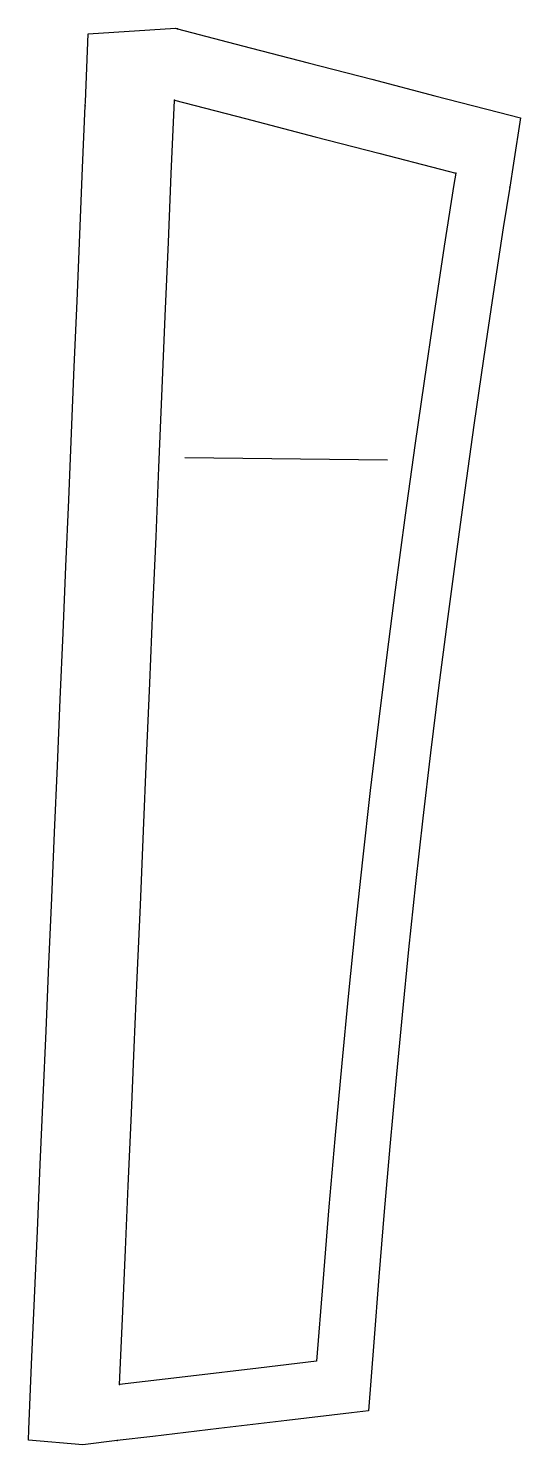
# Model space of a CAD drawing. Extents: x -2397 to -2285, y -1331 to -1007.
import ezdxf

# ---------------------------------------------------------------- set-up
doc = ezdxf.new("R2010")
doc.units = 0
for name, color, linetype in [('1', 1, 'Continuous'), ('14', 3, 'Continuous'), ('4', 2, 'Continuous'), ('7', 7, 'Continuous')]:
    doc.layers.add(name, color=color, linetype=linetype)

msp = doc.modelspace()

# ---------------------------------------------------------------- linework, layer by layer
at = {"layer": '1'}
msp.add_lwpolyline([(-2384.868011, -1331.233978), (-2397.368927, -1330.197144), (-2397.262632, -1327.743761), (-2396.617231, -1312.843621), (-2395.958424, -1297.62273), (-2395.294676, -1282.265017), (-2394.638164, -1267.044033), (-2393.975362, -1251.649116), (-2393.32109, -1236.428012), (-2392.665035, -1221.139094), (-2392.013155, -1205.917886), (-2391.371531, -1190.90286), (-2390.722693, -1175.681517), (-2390.074285, -1160.431863), (-2389.428674, -1145.210388), (-2388.782618, -1129.943765), (-2388.13978, -1114.722174), (-2387.494515, -1099.415649), (-2386.85389, -1084.193968), (-2386.221424, -1069.138178), (-2385.583273, -1053.91639), (-2384.94327, -1038.625163), (-2384.347687, -1024.378357), (-2384.311999, -1023.525492), (-2383.658295, -1007.877197), (-2363.726349, -1006.643524), (-2363.274078, -1006.761017), (-2348.366888, -1010.634265), (-2333.337217, -1014.539318), (-2318.749256, -1018.329602), (-2304.321973, -1022.07813), (-2289.75447, -1025.863079), (-2284.716644, -1027.172012), (-2286.351081, -1037.543967), (-2287.217712, -1043.055496), (-2288.681919, -1052.365716), (-2291.006346, -1067.498314), (-2293.211338, -1082.359401), (-2295.413583, -1097.622711), (-2297.505122, -1112.500147), (-2299.583674, -1127.723158), (-2301.553048, -1142.617299), (-2303.486773, -1157.754027), (-2305.320001, -1172.665533), (-2307.085836, -1187.681484), (-2308.755147, -1202.612287), (-2310.354399, -1217.738818), (-2311.846769, -1232.688288), (-2313.291445, -1247.90284), (-2314.649204, -1262.865179), (-2315.938989, -1277.833437), (-2317.158194, -1292.794593), (-2318.334147, -1307.772279), (-2319.551392, -1323.460999), (-2323.403917, -1323.919476), (-2338.255799, -1325.686943), (-2353.751219, -1327.530979), (-2368.893476, -1329.332965), (-2377.034302, -1330.301666)], close=True, dxfattribs=at)
at = {"layer": '14'}
msp.add_lwpolyline([(-2376.477509, -1317.446136), (-2375.824353, -1302.364895), (-2375.143234, -1286.60552), (-2374.51077, -1271.947368), (-2373.793612, -1255.298476), (-2373.143985, -1240.190926), (-2372.457952, -1224.207783), (-2371.7457, -1207.579441), (-2371.017415, -1190.536293), (-2370.309481, -1173.924409), (-2369.578754, -1156.727453), (-2368.859502, -1139.755284), (-2368.159603, -1123.201054), (-2367.486935, -1107.257905), (-2366.726773, -1089.204737), (-2366.030783, -1072.643436), (-2365.318064, -1055.652771), (-2364.660903, -1039.957491), (-2363.957367, -1023.116837), (-2363.959045, -1023.116379), (-2363.957367, -1023.116837), (-2347.711089, -1027.337959), (-2331.764757, -1031.48117), (-2317.164929, -1035.27453), (-2303.032274, -1038.946508), (-2299.570465, -1039.845963), (-2299.570465, -1039.845963), (-2299.990418, -1042.471658), (-2302.184536, -1056.554438), (-2304.572462, -1072.37401), (-2306.796795, -1087.537403), (-2308.893245, -1102.222501), (-2311.112549, -1118.223804), (-2313.405045, -1135.312168), (-2315.335547, -1150.217589), (-2317.253656, -1165.586212), (-2319.130634, -1181.285439), (-2320.937742, -1197.182673), (-2322.603643, -1212.722934), (-2324.199084, -1228.511554), (-2325.666156, -1243.823122), (-2327.240852, -1261.12948), (-2328.593927, -1276.76377), (-2330.018617, -1294.079757), (-2331.407013, -1312.082214), (-2344.687855, -1313.662691), (-2360.210314, -1315.50993), (-2376.477509, -1317.445831)], close=True, dxfattribs=at)
at = {"layer": '4'}
for p in [(-2363.274078, -1006.761017), (-2384.347687, -1024.378357), (-2363.957367, -1023.116837), (-2363.957367, -1023.116837), (-2299.570465, -1039.845963), (-2287.217712, -1043.055496), (-2376.477509, -1317.445831), (-2377.034302, -1330.301666)]:
    msp.add_point(p, dxfattribs=at)
at = {"layer": '7'}
msp.add_line((-2361.586914, -1105.008011), (-2315.167542, -1105.55603), dxfattribs=at)

doc.saveas('drawing.dxf')
